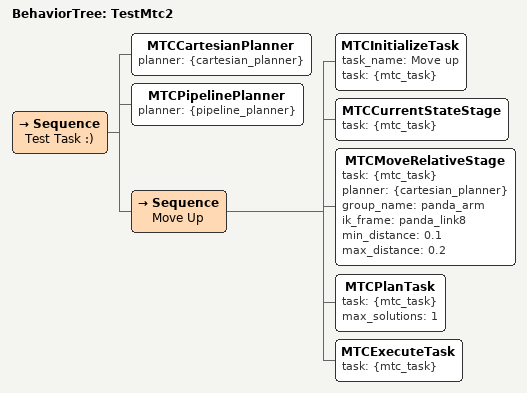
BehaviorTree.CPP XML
<?xml version="1.0" encoding="UTF-8"?>
<root BTCPP_format="4">
  <BehaviorTree ID="TestMtc2">
    <Sequence name="Test Task :)">
      <!-- Create free space and cartesian planners -->
      <MTCCartesianPlanner planner="{cartesian_planner}"/>
      <MTCPipelinePlanner planner="{pipeline_planner}"/>
      <!-- ask the arm to move up -->
      <Sequence name="Move Up">
        <MTCInitializeTask task_name="Move up"
                           task="{mtc_task}"/>
        <MTCCurrentStateStage task="{mtc_task}"/>
        <MTCMoveRelativeStage task="{mtc_task}"
                              planner="{cartesian_planner}"
                              group_name="panda_arm"
                              ik_frame="panda_link8"
                              min_distance="0.1"
                              max_distance="0.2"/>
        <MTCPlanTask task="{mtc_task}"
                     max_solutions="1"/>
        <MTCExecuteTask task="{mtc_task}"/>
      </Sequence>
    </Sequence>
  </BehaviorTree>

</root>
